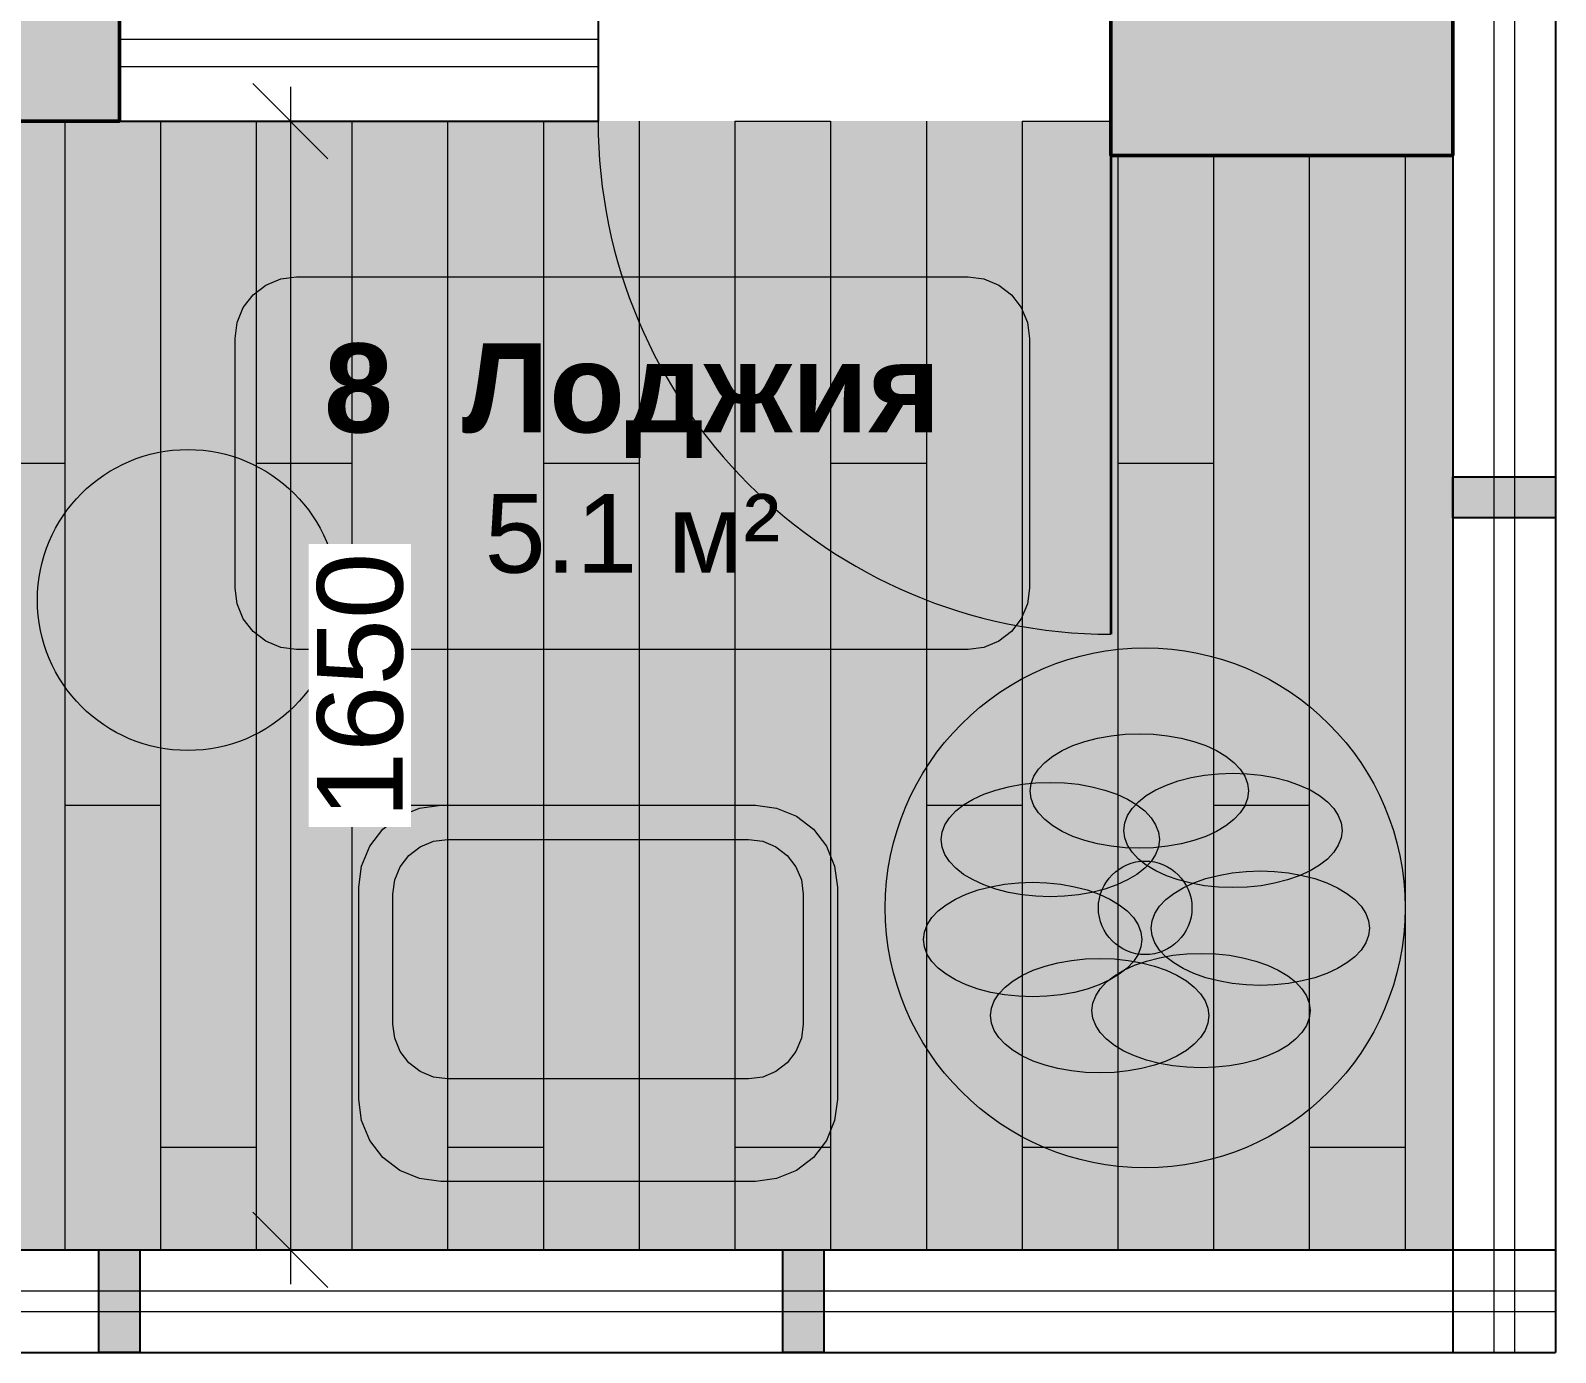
# Model space of a CAD drawing. Header units: millimetres. Extents: x 0 to 11500, y 0 to 14350.
# Drawn here: x 9270 to 11500, y 0 to 1932 of the extents above; entities that cross this region are included whole.
import ezdxf
from ezdxf.enums import TextEntityAlignment as Align

# ---------------------------------------------------------------- set-up
doc = ezdxf.new("R2010")
doc.units = ezdxf.units.MM
for name, color, linetype, lineweight, true_color in [('A-COLS', 7, 'Continuous', 50, 0x000000), ('A-DIMS', 7, 'Continuous', 13, 0x000000), ('A-DOOR', 7, 'Continuous', 35, 0x000000), ('A-DOOR-SWING', 7, 'Continuous', 13, 0x404040), ('A-GLAZ', 7, 'Continuous', 18, 0x1a6bc7), ('A-GLAZ-FRAME', 7, 'Continuous', 25, 0x000000), ('A-TEXT', 7, 'Continuous', 18, 0x000000), ('A-WALL', 7, 'Continuous', 50, 0x000000), ('A-WALL-FILL', 7, 'Continuous', 13, 0x999999), ('I-FLOOR', 7, 'Continuous', 13, 0x595959), ('I-FLOOR-PAT', 7, 'Continuous', 13, 0x595959), ('I-FURN', 7, 'Continuous', 13, 0x595959), ('I-LABEL', 7, 'Continuous', 13, 0x595959), ('I-PLANT', 7, 'Continuous', 13, 0x595959)]:
    doc.layers.add(name, color=color, linetype=linetype, lineweight=lineweight, true_color=true_color)
doc.styles.add('PLAN-BOLD', font='arialbd.ttf')
doc.styles.add('PLAN-REGULAR', font='arial.ttf')
doc.dimstyles.new('PLAN-1-50', dxfattribs={"dimscale": 50, "dimtxt": 2.5, "dimasz": 2.5, "dimexe": 1, "dimexo": 0, "dimgap": 0.8, "dimtad": 1, "dimdec": 0, "dimtxsty": 'PLAN-REGULAR', "dimtsz": 1.1, "dimcen": 2.5, "dimdle": 1, "dimazin": 3, "dimtfac": 1, "dimtmove": 0, "dimatfit": 3, "dimtfill": 1, "dimlwd": 13, "dimlwe": 13})

msp = doc.modelspace()

# ---------------------------------------------------------------- hatches: boundary and pattern name
at = {"layer": 'A-COLS', "true_color": 0x000000}
h = msp.add_hatch(color=7, dxfattribs=at)
h.dxf.hatch_style = 1
h.paths.add_polyline_path([(11350, 1750), (11350, 2300), (10850, 2300), (10850, 1750)])
at = {"layer": 'A-GLAZ-FRAME', "true_color": 0x000000}
h = msp.add_hatch(color=7, dxfattribs=at)
h.dxf.hatch_style = 1
h.paths.add_polyline_path([(11350, 1280), (11500, 1280), (11500, 1220), (11350, 1220)])
h = msp.add_hatch(color=7, dxfattribs=at)
h.dxf.hatch_style = 1
h.paths.add_polyline_path([(9370, 150), (9430, 150), (9430, 0), (9370, 0)])
h = msp.add_hatch(color=7, dxfattribs=at)
h.dxf.hatch_style = 1
h.paths.add_polyline_path([(10370, 150), (10430, 150), (10430, 0), (10370, 0)])
at = {"layer": 'A-WALL-FILL', "true_color": 0x33363b}
h = msp.add_hatch(color=7, dxfattribs=at)
h.dxf.hatch_style = 1
h.paths.add_polyline_path([(4900, 2300), (5100, 2300), (5100, 4750), (8000, 4750), (8000, 1400), (8200, 1400), (8200, 1800), (9400, 1800), (9400, 2000), (8200, 2000), (8200, 6250), (8000, 6250), (8000, 4950), (5100, 4950), (5100, 7800), (4900, 7800)])
at = {"layer": 'I-FLOOR', "true_color": 0xb88f66}
h = msp.add_hatch(color=7, dxfattribs=at)
h.dxf.hatch_style = 1
h.paths.add_polyline_path([(11350, 150), (11350, 1750), (10850, 1750), (10850, 1800), (9400, 1800), (8200, 1800), (8200, 300), (8450, 300), (8450, 150)])
at = {"layer": 'I-FURN', "true_color": 0xf2f2ed}
h = msp.add_hatch(color=7, dxfattribs=at)
h.dxf.hatch_style = 1
edge = h.paths.add_edge_path()
edge.add_arc((9500, 1100), 220, 0, 360)
at = {"layer": 'I-FURN', "true_color": 0xccad80}
h = msp.add_hatch(color=7, dxfattribs=at)
h.dxf.hatch_style = 1
h.paths.add_polyline_path([(10330, 800), (10361.1, 795.9), (10390, 783.9), (10414.9, 764.9), (10433.9, 740), (10445.9, 711.1), (10450, 680), (10450, 370), (10445.9, 338.9), (10433.9, 310), (10414.9, 285.1), (10390, 266.1), (10361.1, 254.1), (10330, 250), (9870, 250), (9838.9, 254.1), (9810, 266.1), (9785.1, 285.1), (9766.1, 310), (9754.1, 338.9), (9750, 370), (9750, 680), (9754.1, 711.1), (9766.1, 740), (9785.1, 764.9), (9810, 783.9), (9838.9, 795.9), (9870, 800)])
at = {"layer": 'I-FURN', "true_color": 0xf2ede3}
h = msp.add_hatch(color=7, dxfattribs=at)
h.dxf.hatch_style = 1
h.paths.add_polyline_path([(10320, 750), (10340.7, 747.3), (10360, 739.3), (10376.6, 726.6), (10389.3, 710), (10397.3, 690.7), (10400, 670), (10400, 480), (10397.3, 459.3), (10389.3, 440), (10376.6, 423.4), (10360, 410.7), (10340.7, 402.7), (10320, 400), (9880, 400), (9859.3, 402.7), (9840, 410.7), (9823.4, 423.4), (9810.7, 440), (9802.7, 459.3), (9800, 480), (9800, 670), (9802.7, 690.7), (9810.7, 710), (9823.4, 726.6), (9840, 739.3), (9859.3, 747.3), (9880, 750)])
at = {"layer": 'I-LABEL', "true_color": 0xffffff}
h = msp.add_hatch(color=7, dxfattribs=at)
h.dxf.hatch_style = 1
h.paths.add_polyline_path([(10640.9, 1572.5), (10664.1, 1569.4), (10685.9, 1560.4), (10704.5, 1546.1), (10718.8, 1527.5), (10727.8, 1505.8), (10730.9, 1482.5), (10730.9, 1117.5), (10727.8, 1094.2), (10718.8, 1072.5), (10704.5, 1053.9), (10685.9, 1039.6), (10664.1, 1030.6), (10640.9, 1027.5), (9659.1, 1027.5), (9635.9, 1030.6), (9614.1, 1039.6), (9595.5, 1053.9), (9581.2, 1072.5), (9572.2, 1094.2), (9569.1, 1117.5), (9569.1, 1482.5), (9572.2, 1505.8), (9581.2, 1527.5), (9595.5, 1546.1), (9614.1, 1560.4), (9635.9, 1569.4), (9659.1, 1572.5)])
at = {"layer": 'I-PLANT', "true_color": 0x5c995c}
h = msp.add_hatch(color=7, dxfattribs=at)
h.dxf.hatch_style = 1
edge = h.paths.add_edge_path()
edge.add_arc((10900, 650), 380, 0, 360)
at = {"layer": 'I-PLANT', "true_color": 0x73b26b}
h = msp.add_hatch(color=7, dxfattribs=at)
h.dxf.hatch_style = 1
h.paths.add_polyline_path([(11051.1, 820.8), (11049.7, 809.9), (11045.6, 799.2), (11038.9, 788.8), (11029.7, 779), (11018.1, 769.9), (11004.3, 761.7), (10988.6, 754.5), (10971.3, 748.4), (10952.6, 743.6), (10932.8, 740), (10912.3, 737.9), (10891.5, 737.2), (10870.6, 737.9), (10850.2, 740), (10830.4, 743.6), (10811.7, 748.4), (10794.3, 754.5), (10778.6, 761.7), (10764.9, 769.9), (10753.3, 779), (10744, 788.8), (10737.3, 799.2), (10733.2, 809.9), (10731.9, 820.8), (10733.2, 831.7), (10737.3, 842.4), (10744, 852.8), (10753.3, 862.6), (10764.9, 871.7), (10778.6, 879.9), (10794.3, 887.1), (10811.7, 893.2), (10830.4, 898), (10850.2, 901.5), (10870.6, 903.7), (10891.5, 904.4), (10912.3, 903.7), (10932.8, 901.5), (10952.6, 898), (10971.3, 893.2), (10988.6, 887.1), (11004.3, 879.9), (11018.1, 871.7), (11029.7, 862.6), (11038.9, 852.8), (11045.6, 842.4), (11049.7, 831.7)])
h = msp.add_hatch(color=7, dxfattribs=at)
h.dxf.hatch_style = 1
h.paths.add_polyline_path([(10920.8, 749.8), (10919.4, 738.9), (10915.3, 728.2), (10908.6, 717.8), (10899.4, 708), (10887.8, 698.9), (10874, 690.7), (10858.3, 683.5), (10841, 677.4), (10822.2, 672.6), (10802.5, 669.1), (10782, 666.9), (10761.2, 666.2), (10740.3, 666.9), (10719.9, 669.1), (10700.1, 672.6), (10681.4, 677.4), (10664, 683.5), (10648.3, 690.7), (10634.5, 698.9), (10622.9, 708), (10613.7, 717.8), (10607, 728.2), (10602.9, 738.9), (10601.6, 749.8), (10602.9, 760.7), (10607, 771.5), (10613.7, 781.8), (10622.9, 791.6), (10634.5, 800.7), (10648.3, 808.9), (10664, 816.1), (10681.4, 822.2), (10700.1, 827.1), (10719.9, 830.6), (10740.3, 832.7), (10761.2, 833.4), (10782, 832.7), (10802.5, 830.6), (10822.2, 827.1), (10841, 822.2), (10858.3, 816.1), (10874, 808.9), (10887.8, 800.7), (10899.4, 791.6), (10908.6, 781.8), (10915.3, 771.5), (10919.4, 760.7)])
h = msp.add_hatch(color=7, dxfattribs=at)
h.dxf.hatch_style = 1
h.paths.add_polyline_path([(11187.8, 763.1), (11186.4, 752.2), (11182.4, 741.5), (11175.7, 731.2), (11166.4, 721.3), (11154.8, 712.3), (11141.1, 704), (11125.4, 696.8), (11108, 690.7), (11089.3, 685.9), (11069.5, 682.4), (11049, 680.3), (11028.2, 679.5), (11007.4, 680.3), (10986.9, 682.4), (10967.1, 685.9), (10948.4, 690.7), (10931.1, 696.8), (10915.4, 704), (10901.6, 712.3), (10890, 721.3), (10880.8, 731.2), (10874.1, 741.5), (10870, 752.2), (10868.6, 763.1), (10870, 774.1), (10874.1, 784.8), (10880.8, 795.1), (10890, 804.9), (10901.6, 814), (10915.4, 822.3), (10931.1, 829.5), (10948.4, 835.5), (10967.1, 840.4), (10986.9, 843.9), (11007.4, 846), (11028.2, 846.7), (11049, 846), (11069.5, 843.9), (11089.3, 840.4), (11108, 835.5), (11125.4, 829.5), (11141.1, 822.3), (11154.8, 814), (11166.4, 804.9), (11175.7, 795.1), (11182.4, 784.8), (11186.4, 774.1)])
at = {"layer": 'I-PLANT', "true_color": 0x8c6140}
h = msp.add_hatch(color=7, dxfattribs=at)
h.dxf.hatch_style = 1
edge = h.paths.add_edge_path()
edge.add_arc((10900, 650), 68.4, 0, 360)
at = {"layer": 'I-PLANT', "true_color": 0x73b26b}
h = msp.add_hatch(color=7, dxfattribs=at)
h.dxf.hatch_style = 1
h.paths.add_polyline_path([(11228, 620.3), (11226.6, 609.4), (11222.6, 598.7), (11215.9, 588.3), (11206.6, 578.5), (11195, 569.4), (11181.3, 561.2), (11165.6, 554), (11148.2, 547.9), (11129.5, 543.1), (11109.7, 539.6), (11089.2, 537.4), (11068.4, 536.7), (11047.6, 537.4), (11027.1, 539.6), (11007.3, 543.1), (10988.6, 547.9), (10971.2, 554), (10955.5, 561.2), (10941.8, 569.4), (10930.2, 578.5), (10921, 588.3), (10914.2, 598.7), (10910.2, 609.4), (10908.8, 620.3), (10910.2, 631.2), (10914.2, 641.9), (10921, 652.3), (10930.2, 662.1), (10941.8, 671.2), (10955.5, 679.4), (10971.2, 686.6), (10988.6, 692.7), (11007.3, 697.5), (11027.1, 701.1), (11047.6, 703.2), (11068.4, 703.9), (11089.2, 703.2), (11109.7, 701.1), (11129.5, 697.5), (11148.2, 692.7), (11165.6, 686.6), (11181.3, 679.4), (11195, 671.2), (11206.6, 662.1), (11215.9, 652.3), (11222.6, 641.9), (11226.6, 631.2)])
h = msp.add_hatch(color=7, dxfattribs=at)
h.dxf.hatch_style = 1
h.paths.add_polyline_path([(10895, 603.7), (10893.6, 592.8), (10889.6, 582), (10882.8, 571.7), (10873.6, 561.9), (10862, 552.8), (10848.2, 544.6), (10832.5, 537.4), (10815.2, 531.3), (10796.5, 526.4), (10776.7, 522.9), (10756.2, 520.8), (10735.4, 520.1), (10714.6, 520.8), (10694.1, 522.9), (10674.3, 526.4), (10655.6, 531.3), (10638.2, 537.4), (10622.5, 544.6), (10608.8, 552.8), (10597.2, 561.9), (10587.9, 571.7), (10581.2, 582), (10577.2, 592.8), (10575.8, 603.7), (10577.2, 614.6), (10581.2, 625.3), (10587.9, 635.7), (10597.2, 645.5), (10608.8, 654.6), (10622.5, 662.8), (10638.2, 670), (10655.6, 676.1), (10674.3, 680.9), (10694.1, 684.4), (10714.6, 686.6), (10735.4, 687.3), (10756.2, 686.6), (10776.7, 684.4), (10796.5, 680.9), (10815.2, 676.1), (10832.5, 670), (10848.2, 662.8), (10862, 654.6), (10873.6, 645.5), (10882.8, 635.7), (10889.6, 625.3), (10893.6, 614.6)])
h = msp.add_hatch(color=7, dxfattribs=at)
h.dxf.hatch_style = 1
h.paths.add_polyline_path([(11141.4, 499.8), (11140, 488.9), (11135.9, 478.2), (11129.2, 467.8), (11120, 458), (11108.4, 448.9), (11094.6, 440.7), (11078.9, 433.5), (11061.6, 427.4), (11042.9, 422.6), (11023.1, 419.1), (11002.6, 416.9), (10981.8, 416.2), (10960.9, 416.9), (10940.5, 419.1), (10920.7, 422.6), (10902, 427.4), (10884.6, 433.5), (10868.9, 440.7), (10855.2, 448.9), (10843.6, 458), (10834.3, 467.8), (10827.6, 478.2), (10823.5, 488.9), (10822.2, 499.8), (10823.5, 510.7), (10827.6, 521.5), (10834.3, 531.8), (10843.6, 541.6), (10855.2, 550.7), (10868.9, 558.9), (10884.6, 566.1), (10902, 572.2), (10920.7, 577.1), (10940.5, 580.6), (10960.9, 582.7), (10981.8, 583.4), (11002.6, 582.7), (11023.1, 580.6), (11042.9, 577.1), (11061.6, 572.2), (11078.9, 566.1), (11094.6, 558.9), (11108.4, 550.7), (11120, 541.6), (11129.2, 531.8), (11135.9, 521.5), (11140, 510.7)])
h = msp.add_hatch(color=7, dxfattribs=at)
h.dxf.hatch_style = 1
h.paths.add_polyline_path([(10993.2, 492.4), (10991.8, 481.5), (10987.7, 470.8), (10981, 460.4), (10971.8, 450.6), (10960.2, 441.5), (10946.4, 433.3), (10930.7, 426.1), (10913.4, 420), (10894.7, 415.2), (10874.9, 411.7), (10854.4, 409.5), (10833.6, 408.8), (10812.7, 409.5), (10792.3, 411.7), (10772.5, 415.2), (10753.8, 420), (10736.4, 426.1), (10720.7, 433.3), (10707, 441.5), (10695.4, 450.6), (10686.1, 460.4), (10679.4, 470.8), (10675.3, 481.5), (10674, 492.4), (10675.3, 503.3), (10679.4, 514.1), (10686.1, 524.4), (10695.4, 534.2), (10707, 543.3), (10720.7, 551.5), (10736.4, 558.8), (10753.8, 564.8), (10772.5, 569.7), (10792.3, 573.2), (10812.7, 575.3), (10833.6, 576), (10854.4, 575.3), (10874.9, 573.2), (10894.7, 569.7), (10913.4, 564.8), (10930.7, 558.8), (10946.4, 551.5), (10960.2, 543.3), (10971.8, 534.2), (10981, 524.4), (10987.7, 514.1), (10991.8, 503.3)])

# ---------------------------------------------------------------- linework, layer by layer
at = {"layer": 'A-COLS'}
msp.add_lwpolyline([(11350, 1750), (11350, 2300), (10850, 2300), (10850, 1750)], close=True, dxfattribs=at)
at = {"layer": 'A-DOOR', "true_color": 0x1a6bc7}
msp.add_line((10850, 1800), (10850, 1050), dxfattribs=at)
at = {"layer": 'A-DOOR-SWING'}
msp.add_arc((10850, 1800), 750, -180, -90, dxfattribs=at)
at = {"layer": 'A-GLAZ'}
for p, q in [((11410, 14350), (11410, 0)), ((11440, 14350), (11440, 0)), ((9400, 1920), (10100, 1920)), ((9400, 1880), (10100, 1880)), ((4900, 90), (11500, 90)), ((4900, 60), (11500, 60))]:
    msp.add_line(p, q, dxfattribs=at)
at = {"layer": 'A-GLAZ-FRAME'}
for p, q in [((11350, 14350), (11350, 0)), ((11500, 14350), (11500, 0)), ((10100, 2000), (10100, 1800)), ((9400, 1800), (10100, 1800)), ((4900, 150), (11500, 150)), ((4900, 0), (11500, 0))]:
    msp.add_line(p, q, dxfattribs=at)
for points in [[(11350, 1280), (11500, 1280), (11500, 1220), (11350, 1220)], [(9370, 150), (9430, 150), (9430, 0), (9370, 0)], [(10370, 150), (10430, 150), (10430, 0), (10370, 0)]]:
    msp.add_lwpolyline(points, close=True, dxfattribs=at)
at = {"layer": 'A-WALL'}
msp.add_lwpolyline([(4900, 2300), (5100, 2300), (5100, 4750), (8000, 4750), (8000, 1400), (8200, 1400), (8200, 1800), (9400, 1800), (9400, 2000), (8200, 2000), (8200, 6250), (8000, 6250), (8000, 4950), (5100, 4950), (5100, 7800), (4900, 7800)], close=True, dxfattribs=at)
at = {"layer": 'I-FLOOR-PAT', "lineweight": 9, "true_color": 0x946e4c}
for p, q in [((9320, 1800), (9320, 150)), ((9460, 1800), (9460, 150)), ((9460, 1800), (9600, 1800)), ((9600, 1800), (9600, 150)), ((9740, 1800), (9740, 150)), ((9880, 1800), (9880, 150)), ((9880, 1800), (10020, 1800)), ((10020, 1800), (10020, 150)), ((10160, 1800), (10160, 150)), ((10300, 1800), (10300, 150)), ((10300, 1800), (10440, 1800)), ((10440, 1800), (10440, 150)), ((10580, 1800), (10580, 150)), ((10720, 1800), (10720, 150)), ((10720, 1800), (10850, 1800)), ((10860, 1750), (10860, 150)), ((11000, 1750), (11000, 150)), ((11140, 1750), (11140, 150)), ((11280, 1750), (11280, 150)), ((9180, 1300), (9320, 1300)), ((9600, 1300), (9740, 1300)), ((10020, 1300), (10160, 1300)), ((10440, 1300), (10580, 1300)), ((10860, 1300), (11000, 1300)), ((9320, 800), (9460, 800)), ((9740, 800), (9880, 800)), ((10160, 800), (10300, 800)), ((10580, 800), (10720, 800)), ((11000, 800), (11140, 800)), ((9460, 300), (9600, 300)), ((9880, 300), (10020, 300)), ((10300, 300), (10440, 300)), ((10720, 300), (10860, 300)), ((11140, 300), (11280, 300))]:
    msp.add_line(p, q, dxfattribs=at)
at = {"layer": 'I-FURN', "lineweight": 13, "true_color": 0x4c4c52}
msp.add_lwpolyline([(10330, 800), (10361.1, 795.9), (10390, 783.9), (10414.9, 764.9), (10433.9, 740), (10445.9, 711.1), (10450, 680), (10450, 370), (10445.9, 338.9), (10433.9, 310), (10414.9, 285.1), (10390, 266.1), (10361.1, 254.1), (10330, 250), (9870, 250), (9838.9, 254.1), (9810, 266.1), (9785.1, 285.1), (9766.1, 310), (9754.1, 338.9), (9750, 370), (9750, 680), (9754.1, 711.1), (9766.1, 740), (9785.1, 764.9), (9810, 783.9), (9838.9, 795.9), (9870, 800)], close=True, dxfattribs=at)
at = {"layer": 'I-FURN', "lineweight": 5}
msp.add_lwpolyline([(10320, 750), (10340.7, 747.3), (10360, 739.3), (10376.6, 726.6), (10389.3, 710), (10397.3, 690.7), (10400, 670), (10400, 480), (10397.3, 459.3), (10389.3, 440), (10376.6, 423.4), (10360, 410.7), (10340.7, 402.7), (10320, 400), (9880, 400), (9859.3, 402.7), (9840, 410.7), (9823.4, 423.4), (9810.7, 440), (9802.7, 459.3), (9800, 480), (9800, 670), (9802.7, 690.7), (9810.7, 710), (9823.4, 726.6), (9840, 739.3), (9859.3, 747.3), (9880, 750)], close=True, dxfattribs=at)
at = {"layer": 'I-FURN', "lineweight": 13, "true_color": 0x4c4c52}
msp.add_circle((9500, 1100), 220, dxfattribs=at)
at = {"layer": 'I-LABEL', "lineweight": 13, "true_color": 0x8c8c94}
msp.add_lwpolyline([(10640.9, 1572.5), (10664.1, 1569.4), (10685.9, 1560.4), (10704.5, 1546.1), (10718.8, 1527.5), (10727.8, 1505.8), (10730.9, 1482.5), (10730.9, 1117.5), (10727.8, 1094.2), (10718.8, 1072.5), (10704.5, 1053.9), (10685.9, 1039.6), (10664.1, 1030.6), (10640.9, 1027.5), (9659.1, 1027.5), (9635.9, 1030.6), (9614.1, 1039.6), (9595.5, 1053.9), (9581.2, 1072.5), (9572.2, 1094.2), (9569.1, 1117.5), (9569.1, 1482.5), (9572.2, 1505.8), (9581.2, 1527.5), (9595.5, 1546.1), (9614.1, 1560.4), (9635.9, 1569.4), (9659.1, 1572.5)], close=True, dxfattribs=at)
at = {"layer": 'I-PLANT', "lineweight": 9, "true_color": 0x38703d}
for points in [[(11051.1, 820.8), (11049.7, 809.9), (11045.6, 799.2), (11038.9, 788.8), (11029.7, 779), (11018.1, 769.9), (11004.3, 761.7), (10988.6, 754.5), (10971.3, 748.4), (10952.6, 743.6), (10932.8, 740), (10912.3, 737.9), (10891.5, 737.2), (10870.6, 737.9), (10850.2, 740), (10830.4, 743.6), (10811.7, 748.4), (10794.3, 754.5), (10778.6, 761.7), (10764.9, 769.9), (10753.3, 779), (10744, 788.8), (10737.3, 799.2), (10733.2, 809.9), (10731.9, 820.8), (10733.2, 831.7), (10737.3, 842.4), (10744, 852.8), (10753.3, 862.6), (10764.9, 871.7), (10778.6, 879.9), (10794.3, 887.1), (10811.7, 893.2), (10830.4, 898), (10850.2, 901.5), (10870.6, 903.7), (10891.5, 904.4), (10912.3, 903.7), (10932.8, 901.5), (10952.6, 898), (10971.3, 893.2), (10988.6, 887.1), (11004.3, 879.9), (11018.1, 871.7), (11029.7, 862.6), (11038.9, 852.8), (11045.6, 842.4), (11049.7, 831.7)], [(10920.8, 749.8), (10919.4, 738.9), (10915.3, 728.2), (10908.6, 717.8), (10899.4, 708), (10887.8, 698.9), (10874, 690.7), (10858.3, 683.5), (10841, 677.4), (10822.2, 672.6), (10802.5, 669.1), (10782, 666.9), (10761.2, 666.2), (10740.3, 666.9), (10719.9, 669.1), (10700.1, 672.6), (10681.4, 677.4), (10664, 683.5), (10648.3, 690.7), (10634.5, 698.9), (10622.9, 708), (10613.7, 717.8), (10607, 728.2), (10602.9, 738.9), (10601.6, 749.8), (10602.9, 760.7), (10607, 771.5), (10613.7, 781.8), (10622.9, 791.6), (10634.5, 800.7), (10648.3, 808.9), (10664, 816.1), (10681.4, 822.2), (10700.1, 827.1), (10719.9, 830.6), (10740.3, 832.7), (10761.2, 833.4), (10782, 832.7), (10802.5, 830.6), (10822.2, 827.1), (10841, 822.2), (10858.3, 816.1), (10874, 808.9), (10887.8, 800.7), (10899.4, 791.6), (10908.6, 781.8), (10915.3, 771.5), (10919.4, 760.7)], [(11187.8, 763.1), (11186.4, 752.2), (11182.4, 741.5), (11175.7, 731.2), (11166.4, 721.3), (11154.8, 712.3), (11141.1, 704), (11125.4, 696.8), (11108, 690.7), (11089.3, 685.9), (11069.5, 682.4), (11049, 680.3), (11028.2, 679.5), (11007.4, 680.3), (10986.9, 682.4), (10967.1, 685.9), (10948.4, 690.7), (10931.1, 696.8), (10915.4, 704), (10901.6, 712.3), (10890, 721.3), (10880.8, 731.2), (10874.1, 741.5), (10870, 752.2), (10868.6, 763.1), (10870, 774.1), (10874.1, 784.8), (10880.8, 795.1), (10890, 804.9), (10901.6, 814), (10915.4, 822.3), (10931.1, 829.5), (10948.4, 835.5), (10967.1, 840.4), (10986.9, 843.9), (11007.4, 846), (11028.2, 846.7), (11049, 846), (11069.5, 843.9), (11089.3, 840.4), (11108, 835.5), (11125.4, 829.5), (11141.1, 822.3), (11154.8, 814), (11166.4, 804.9), (11175.7, 795.1), (11182.4, 784.8), (11186.4, 774.1)], [(11228, 620.3), (11226.6, 609.4), (11222.6, 598.7), (11215.9, 588.3), (11206.6, 578.5), (11195, 569.4), (11181.3, 561.2), (11165.6, 554), (11148.2, 547.9), (11129.5, 543.1), (11109.7, 539.6), (11089.2, 537.4), (11068.4, 536.7), (11047.6, 537.4), (11027.1, 539.6), (11007.3, 543.1), (10988.6, 547.9), (10971.2, 554), (10955.5, 561.2), (10941.8, 569.4), (10930.2, 578.5), (10921, 588.3), (10914.2, 598.7), (10910.2, 609.4), (10908.8, 620.3), (10910.2, 631.2), (10914.2, 641.9), (10921, 652.3), (10930.2, 662.1), (10941.8, 671.2), (10955.5, 679.4), (10971.2, 686.6), (10988.6, 692.7), (11007.3, 697.5), (11027.1, 701.1), (11047.6, 703.2), (11068.4, 703.9), (11089.2, 703.2), (11109.7, 701.1), (11129.5, 697.5), (11148.2, 692.7), (11165.6, 686.6), (11181.3, 679.4), (11195, 671.2), (11206.6, 662.1), (11215.9, 652.3), (11222.6, 641.9), (11226.6, 631.2)], [(10895, 603.7), (10893.6, 592.8), (10889.6, 582), (10882.8, 571.7), (10873.6, 561.9), (10862, 552.8), (10848.2, 544.6), (10832.5, 537.4), (10815.2, 531.3), (10796.5, 526.4), (10776.7, 522.9), (10756.2, 520.8), (10735.4, 520.1), (10714.6, 520.8), (10694.1, 522.9), (10674.3, 526.4), (10655.6, 531.3), (10638.2, 537.4), (10622.5, 544.6), (10608.8, 552.8), (10597.2, 561.9), (10587.9, 571.7), (10581.2, 582), (10577.2, 592.8), (10575.8, 603.7), (10577.2, 614.6), (10581.2, 625.3), (10587.9, 635.7), (10597.2, 645.5), (10608.8, 654.6), (10622.5, 662.8), (10638.2, 670), (10655.6, 676.1), (10674.3, 680.9), (10694.1, 684.4), (10714.6, 686.6), (10735.4, 687.3), (10756.2, 686.6), (10776.7, 684.4), (10796.5, 680.9), (10815.2, 676.1), (10832.5, 670), (10848.2, 662.8), (10862, 654.6), (10873.6, 645.5), (10882.8, 635.7), (10889.6, 625.3), (10893.6, 614.6)], [(11141.4, 499.8), (11140, 488.9), (11135.9, 478.2), (11129.2, 467.8), (11120, 458), (11108.4, 448.9), (11094.6, 440.7), (11078.9, 433.5), (11061.6, 427.4), (11042.9, 422.6), (11023.1, 419.1), (11002.6, 416.9), (10981.8, 416.2), (10960.9, 416.9), (10940.5, 419.1), (10920.7, 422.6), (10902, 427.4), (10884.6, 433.5), (10868.9, 440.7), (10855.2, 448.9), (10843.6, 458), (10834.3, 467.8), (10827.6, 478.2), (10823.5, 488.9), (10822.2, 499.8), (10823.5, 510.7), (10827.6, 521.5), (10834.3, 531.8), (10843.6, 541.6), (10855.2, 550.7), (10868.9, 558.9), (10884.6, 566.1), (10902, 572.2), (10920.7, 577.1), (10940.5, 580.6), (10960.9, 582.7), (10981.8, 583.4), (11002.6, 582.7), (11023.1, 580.6), (11042.9, 577.1), (11061.6, 572.2), (11078.9, 566.1), (11094.6, 558.9), (11108.4, 550.7), (11120, 541.6), (11129.2, 531.8), (11135.9, 521.5), (11140, 510.7)], [(10993.2, 492.4), (10991.8, 481.5), (10987.7, 470.8), (10981, 460.4), (10971.8, 450.6), (10960.2, 441.5), (10946.4, 433.3), (10930.7, 426.1), (10913.4, 420), (10894.7, 415.2), (10874.9, 411.7), (10854.4, 409.5), (10833.6, 408.8), (10812.7, 409.5), (10792.3, 411.7), (10772.5, 415.2), (10753.8, 420), (10736.4, 426.1), (10720.7, 433.3), (10707, 441.5), (10695.4, 450.6), (10686.1, 460.4), (10679.4, 470.8), (10675.3, 481.5), (10674, 492.4), (10675.3, 503.3), (10679.4, 514.1), (10686.1, 524.4), (10695.4, 534.2), (10707, 543.3), (10720.7, 551.5), (10736.4, 558.8), (10753.8, 564.8), (10772.5, 569.7), (10792.3, 573.2), (10812.7, 575.3), (10833.6, 576), (10854.4, 575.3), (10874.9, 573.2), (10894.7, 569.7), (10913.4, 564.8), (10930.7, 558.8), (10946.4, 551.5), (10960.2, 543.3), (10971.8, 534.2), (10981, 524.4), (10987.7, 514.1), (10991.8, 503.3)]]:
    msp.add_lwpolyline(points, close=True, dxfattribs=at)
at = {"layer": 'I-PLANT', "lineweight": 13, "true_color": 0x38703d}
msp.add_circle((10900, 650), 380, dxfattribs=at)
at = {"layer": 'I-PLANT', "lineweight": 9, "true_color": 0x38703d}
msp.add_circle((10900, 650), 68.4, dxfattribs=at)

# ---------------------------------------------------------------- texts
at = {"layer": 'A-TEXT'}
for s, height, style, p in [('8  Лоджия', 130, 'PLAN-BOLD', (10150, 1410)), ('5.1 м²', 115, 'PLAN-REGULAR', (10150, 1197.5))]:
    msp.add_text(s, height=height, dxfattribs=dict(at, style=style)).set_placement(p, align=Align.MIDDLE_CENTER)

# ---------------------------------------------------------------- next in the draw order: dimensions: what is measured, and where the dimension line sits
at = {"layer": 'A-DIMS'}
msp.add_linear_dim(base=(9650, 1800), p1=(9650, 1800), p2=(9650, 150), angle=90, dimstyle='PLAN-1-50', override={"dimse1": 1, "dimse2": 1}, dxfattribs=at).render()

doc.saveas('drawing.dxf')
